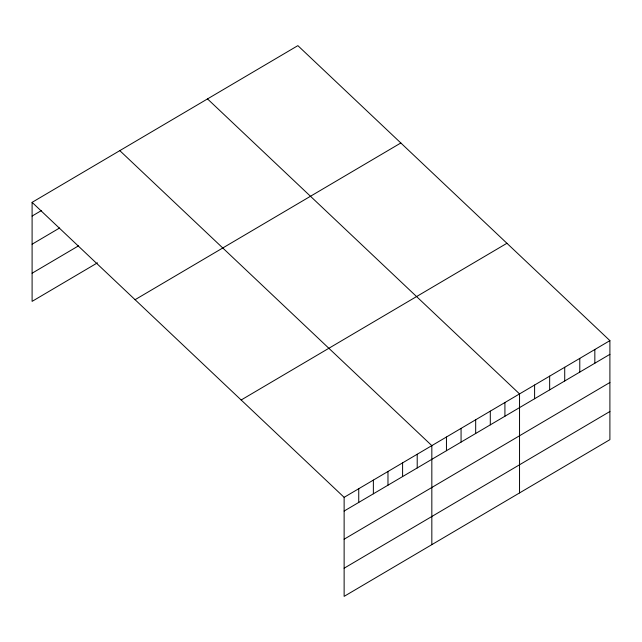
<?xml version="1.0" encoding="UTF-8"?>
<svg xmlns="http://www.w3.org/2000/svg" width="642" height="642" viewBox="0 0 642 642"><rect width="100%" height="100%" fill="white"/><g stroke="black" fill="none" stroke-linecap="round" stroke-linejoin="round"><path stroke-width="0.96" d="M609.9 354.336L609.9 439.65L344.128 596.362L344.128 497.341L32.1 202.35L297.872 45.638L609.9 340.629L609.9 354.336L344.128 511.048M32.1 216.057L41.561 210.48M32.1 244.209L59.618 227.982M32.1 273.219L78.533 245.838M97.448 262.835L32.1 301.371L32.1 202.35M135.069 299.702L400.841 142.981M241.159 399.998L506.931 243.278M344.128 497.341L609.9 340.629M344.128 539.2L609.9 382.488M344.128 568.21L609.9 411.498M207.51 98.916L519.538 393.915L519.538 492.936M119.805 150.637L431.833 445.628L431.833 544.649M594.837 349.513L594.837 363.212M579.782 358.388L579.782 372.095M564.719 367.272L564.719 380.979M549.656 376.148L549.656 389.855M534.601 385.031L534.601 398.738M504.917 402.534L504.917 416.241M490.303 411.153L490.303 424.86M475.682 419.772L475.682 433.478M461.068 428.391L461.068 442.097M446.447 437.009L446.447 450.716M417.212 454.247L417.212 467.954M402.598 462.866L402.598 476.573M387.977 471.485L387.977 485.192M373.363 480.104L373.363 493.81M358.742 488.722L358.742 502.429"/></g></svg>
